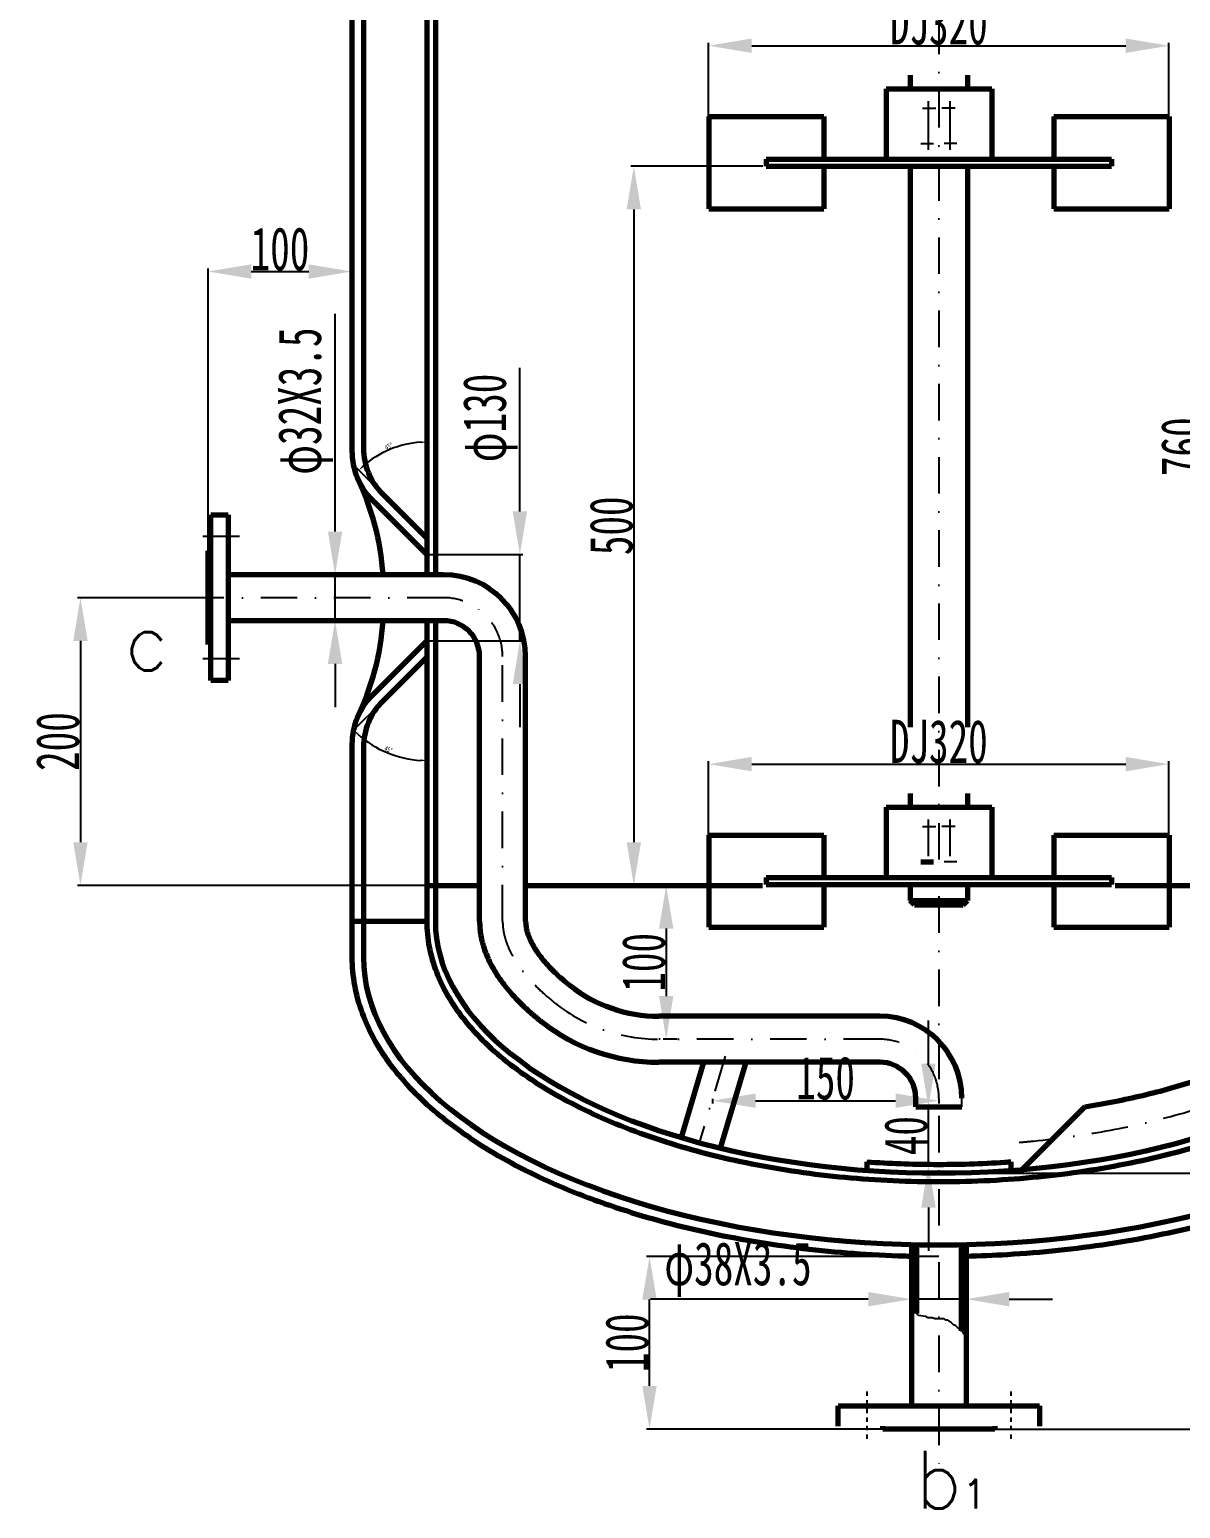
# Model space of a CAD drawing. Header units: millimetres. Extents: x 5008 to 9040, y 217 to 5920.
# Drawn here: x 5711 to 6511, y 2710 to 3738 of the extents above; entities that cross this region are included whole.
import ezdxf

# ---------------------------------------------------------------- set-up
doc = ezdxf.new("R2010")
doc.units = ezdxf.units.MM
for name, pattern in [('DASHDOTX2', [50.8, 25.4, -12.7, 0, -12.7]), ('EB_DASH', [6, 3, -3]), ('EB_DASHDOT', [39, 30, -3, 3, -3])]:
    doc.linetypes.add(name, pattern=pattern)
for name, color, linetype, lineweight in [('A', 2, 'Continuous', 25), ('C', 1, 'Continuous', 25), ('CAXA0', 7, 'Continuous', 70), ('CAXA1', 1, 'EB_DASHDOT', 25), ('CAXA3', 7, 'Continuous', 25), ('CAXA4', 3, 'Continuous', 25)]:
    doc.layers.add(name, color=color, linetype=linetype, lineweight=lineweight)
doc.styles.get("Standard").update_dxf_attribs({"font": 'txt', "bigfont": 'gbcbig.shx'})
doc.styles.add('标准', font='SIMFANG.TTF', dxfattribs={"width": 0.667})
doc.dimstyles.new('标准', dxfattribs={"dimtxt": 3.5, "dimasz": 4, "dimexe": 2, "dimexo": 0, "dimtad": 1, "dimdec": 1, "dimdsep": 46, "dimtxsty": '标准', "dimcen": 0, "dimdle": 6, "dimazin": 2, "dimtfac": 1, "dimtdec": 3, "dimtmove": 0, "dimatfit": 3, "dimldrblk": 'NONE', "dimfxl": 0, "dimtolj": 1, "dimtzin": 0, "dimarcsym": 0})

# ---------------------------------------------------------------- blocks, each defined once
blk = doc.blocks.new('*D14')
at = {"layer": 'CAXA4', "color": 0, "lineweight": -2}
for p, q in [((6583.3, 3828.1), (6526.5, 3828.1)), ((6528.5, 3098.1), (6528.5, 3798.1)), ((6583.3, 3068.1), (6526.5, 3068.1))]:
    blk.add_line(p, q, dxfattribs=at)
at = {"layer": 'CAXA4', "color": 0}
for points in [[(6523.5, 3798.1), (6533.5, 3798.1), (6528.5, 3828.1)], [(6523.5, 3098.1), (6533.5, 3098.1), (6528.5, 3068.1)]]:
    blk.add_solid(points, dxfattribs=at)
at = {"layer": 'Defpoints', "color": 0}
for p in [(6528.5, 3828.1), (6583.3, 3828.1), (6583.3, 3068.1)]:
    blk.add_point(p, dxfattribs=at)
at = {"layer": 'CAXA4', "color": 0, "insert": (6512.9, 3448.1), "char_height": 30, "attachment_point": 5, "rotation": 90, "style": '标准'}
blk.add_mtext('\\A1;\\fFangSong_GB2312;760', dxfattribs=at)
blk = doc.blocks.new('_None')
blk = doc.blocks.new('*D18')
at = {"layer": 'CAXA4', "color": 0, "lineweight": -2}
for p, q in [((6183.3, 3677.6), (6183.3, 3728.9)), ((6213.3, 3726.9), (6473.3, 3726.9)), ((6503.3, 3677.6), (6503.3, 3728.9))]:
    blk.add_line(p, q, dxfattribs=at)
at = {"layer": 'CAXA4', "color": 0}
for points in [[(6213.3, 3731.9), (6213.3, 3721.9), (6183.3, 3726.9)], [(6473.3, 3731.9), (6473.3, 3721.9), (6503.3, 3726.9)]]:
    blk.add_solid(points, dxfattribs=at)
at = {"layer": 'Defpoints', "color": 0}
for p in [(6503.3, 3726.9), (6183.3, 3677.6), (6503.3, 3677.6)]:
    blk.add_point(p, dxfattribs=at)
at = {"layer": 'CAXA4', "color": 0, "insert": (6343.3, 3742.5), "char_height": 30, "attachment_point": 5, "style": '标准'}
blk.add_mtext('\\A1;\\fFangSong_GB2312;DJ320', dxfattribs=at)
blk = doc.blocks.new('*D19')
at = {"layer": 'CAXA4', "color": 0, "lineweight": -2}
for p, q in [((5820.8, 3343.1), (5744.6, 3343.1)), ((5746.6, 3313.1), (5746.6, 3173.1)), ((5987.3, 3143.1), (5744.6, 3143.1))]:
    blk.add_line(p, q, dxfattribs=at)
at = {"layer": 'CAXA4', "color": 0}
for points in [[(5741.6, 3313.1), (5751.6, 3313.1), (5746.6, 3343.1)], [(5741.6, 3173.1), (5751.6, 3173.1), (5746.6, 3143.1)]]:
    blk.add_solid(points, dxfattribs=at)
at = {"layer": 'Defpoints', "color": 0}
for p in [(5820.8, 3343.1), (5746.6, 3143.1), (5987.3, 3143.1)]:
    blk.add_point(p, dxfattribs=at)
at = {"layer": 'CAXA4', "color": 0, "insert": (5730.9, 3243.1), "char_height": 30, "attachment_point": 5, "rotation": 90, "style": '标准'}
blk.add_mtext('\\A1;\\fFangSong_GB2312;200', dxfattribs=at)
blk = doc.blocks.new('*D20')
at = {"layer": 'CAXA4', "color": 0, "lineweight": -2}
for p, q in [((6183.3, 3178.1), (6183.3, 3229.4)), ((6503.3, 3178.1), (6503.3, 3229.4)), ((6213.3, 3227.4), (6473.3, 3227.4))]:
    blk.add_line(p, q, dxfattribs=at)
at = {"layer": 'CAXA4', "color": 0}
for points in [[(6213.3, 3232.4), (6213.3, 3222.4), (6183.3, 3227.4)], [(6473.3, 3232.4), (6473.3, 3222.4), (6503.3, 3227.4)]]:
    blk.add_solid(points, dxfattribs=at)
at = {"layer": 'Defpoints', "color": 0}
for p in [(6503.3, 3227.4), (6183.3, 3178.1), (6503.3, 3178.1)]:
    blk.add_point(p, dxfattribs=at)
at = {"layer": 'CAXA4', "color": 0, "insert": (6343.3, 3243), "char_height": 30, "attachment_point": 5, "style": '标准'}
blk.add_mtext('\\A1;\\fFangSong_GB2312;DJ320', dxfattribs=at)
blk = doc.blocks.new('*D21')
at = {"layer": 'CAXA4', "color": 0, "lineweight": -2}
for p, q in [((6220.9, 3643.1), (6129.3, 3643.1)), ((6131.3, 3613.1), (6131.3, 3173.1)), ((6202.1, 3143.1), (6129.3, 3143.1))]:
    blk.add_line(p, q, dxfattribs=at)
at = {"layer": 'CAXA4', "color": 0}
for points in [[(6126.3, 3613.1), (6136.3, 3613.1), (6131.3, 3643.1)], [(6126.3, 3173.1), (6136.3, 3173.1), (6131.3, 3143.1)]]:
    blk.add_solid(points, dxfattribs=at)
at = {"layer": 'Defpoints', "color": 0}
for p in [(6220.9, 3643.1), (6131.3, 3143.1), (6202.1, 3143.1)]:
    blk.add_point(p, dxfattribs=at)
at = {"layer": 'CAXA4', "color": 0, "insert": (6115.7, 3393.1), "char_height": 30, "attachment_point": 5, "rotation": 90, "style": '标准'}
blk.add_mtext('\\A1;\\fFangSong_GB2312;500', dxfattribs=at)
blk = doc.blocks.new('*D23')
at = {"layer": 'CAXA4', "color": 0, "lineweight": -2}
for p, q in [((6336.1, 3019.1), (6336.1, 3049.1)), ((6359.3, 2989.1), (6334.1, 2989.1)), ((6336.1, 2949.1), (6336.1, 2989.1)), ((6343.3, 2949.1), (6334.1, 2949.1)), ((6336.1, 2919.1), (6336.1, 2889.1))]:
    blk.add_line(p, q, dxfattribs=at)
at = {"layer": 'CAXA4', "color": 0}
for points in [[(6331.1, 3019.1), (6341.1, 3019.1), (6336.1, 2989.1)], [(6331.1, 2919.1), (6341.1, 2919.1), (6336.1, 2949.1)]]:
    blk.add_solid(points, dxfattribs=at)
at = {"layer": 'Defpoints', "color": 0}
for p in [(6336.1, 2989.1), (6359.3, 2989.1), (6343.3, 2949.1)]:
    blk.add_point(p, dxfattribs=at)
at = {"layer": 'CAXA4', "color": 0, "insert": (6320.5, 2969.1), "char_height": 30, "attachment_point": 5, "rotation": 90, "style": '标准'}
blk.add_mtext('\\A1;\\fFangSong_GB2312;40', dxfattribs=at)
blk = doc.blocks.new('*D24')
at = {"layer": 'CAXA4', "color": 0, "lineweight": -2}
for p, q in [((6343.3, 2885.1), (6140.2, 2885.1)), ((6142.2, 2795.1), (6142.2, 2855.1)), ((6304.3, 2765.1), (6140.2, 2765.1))]:
    blk.add_line(p, q, dxfattribs=at)
at = {"layer": 'CAXA4', "color": 0}
for points in [[(6137.2, 2855.1), (6147.2, 2855.1), (6142.2, 2885.1)], [(6137.2, 2795.1), (6147.2, 2795.1), (6142.2, 2765.1)]]:
    blk.add_solid(points, dxfattribs=at)
at = {"layer": 'Defpoints', "color": 0}
for p in [(6142.2, 2885.1), (6343.3, 2885.1), (6304.3, 2765.1)]:
    blk.add_point(p, dxfattribs=at)
at = {"layer": 'CAXA4', "color": 0, "insert": (6126.6, 2825.1), "char_height": 30, "attachment_point": 5, "rotation": 90, "style": '标准'}
blk.add_mtext('\\A1;\\fFangSong_GB2312;100', dxfattribs=at)
blk = doc.blocks.new('*D28')
at = {"layer": 'CAXA4', "color": 0, "lineweight": -2}
for p, q in [((5835.3, 3375.6), (5835.3, 3571.9)), ((5865.3, 3569.9), (5905.3, 3569.9)), ((5935.3, 3472.2), (5935.3, 3571.9))]:
    blk.add_line(p, q, dxfattribs=at)
at = {"layer": 'CAXA4', "color": 0}
for points in [[(5865.3, 3574.9), (5865.3, 3564.9), (5835.3, 3569.9)], [(5905.3, 3574.9), (5905.3, 3564.9), (5935.3, 3569.9)]]:
    blk.add_solid(points, dxfattribs=at)
at = {"layer": 'Defpoints', "color": 0}
for p in [(5935.3, 3569.9), (5935.3, 3472.2), (5835.3, 3375.6)]:
    blk.add_point(p, dxfattribs=at)
at = {"layer": 'CAXA4', "color": 0, "insert": (5885.3, 3585.5), "char_height": 30, "attachment_point": 5, "style": '标准'}
blk.add_mtext('\\A1;\\fFangSong_GB2312;100', dxfattribs=at)
blk = doc.blocks.new('*D36')
at = {"layer": 'CAXA4', "color": 0, "lineweight": -2}
for p, q in [((6294.3, 2855.4), (6143, 2855.4)), ((6324.3, 2823.5), (6324.3, 2857.4)), ((6362.3, 2855.4), (6324.3, 2855.4)), ((6362.3, 2823.5), (6362.3, 2857.4)), ((6392.3, 2855.4), (6422.3, 2855.4))]:
    blk.add_line(p, q, dxfattribs=at)
at = {"layer": 'CAXA4', "color": 0}
for points in [[(6294.3, 2860.4), (6294.3, 2850.4), (6324.3, 2855.4)], [(6392.3, 2860.4), (6392.3, 2850.4), (6362.3, 2855.4)]]:
    blk.add_solid(points, dxfattribs=at)
at = {"layer": 'Defpoints', "color": 0}
for p in [(6324.3, 2855.4), (6324.3, 2823.5), (6362.3, 2823.5)]:
    blk.add_point(p, dxfattribs=at)
at = {"layer": 'CAXA4', "color": 0, "insert": (6203.7, 2876), "char_height": 30, "attachment_point": 5, "style": '标准'}
blk.add_mtext('\\A1;\\fFangSong_GB2312;φ38X3.5', dxfattribs=at)
blk = doc.blocks.new('*D38')
at = {"layer": 'CAXA4', "color": 0, "lineweight": -2}
for p, q in [((6390.7, 5345.4), (7006.3, 5345.4)), ((7004.3, 5315.4), (7004.3, 2795.1)), ((6382.3, 2765.1), (7006.3, 2765.1))]:
    blk.add_line(p, q, dxfattribs=at)
at = {"layer": 'CAXA4', "color": 0}
for points in [[(6999.3, 5315.4), (7009.3, 5315.4), (7004.3, 5345.4)], [(6999.3, 2795.1), (7009.3, 2795.1), (7004.3, 2765.1)]]:
    blk.add_solid(points, dxfattribs=at)
at = {"layer": 'Defpoints', "color": 0}
for p in [(6390.7, 5345.4), (6382.3, 2765.1), (7004.3, 2765.1)]:
    blk.add_point(p, dxfattribs=at)
at = {"layer": 'CAXA4', "color": 0, "insert": (6988.7, 4055.3), "char_height": 30, "attachment_point": 5, "rotation": 90, "style": '标准'}
blk.add_mtext('\\A1;\\fFangSong_GB2312;~2580', dxfattribs=at)
blk = doc.blocks.new('*D39')
at = {"layer": 'CAXA4', "color": 0, "lineweight": -2}
for p, q in [((5923.6, 3389.1), (5923.6, 3540.4)), ((5893.2, 3359.1), (5925.6, 3359.1)), ((5923.6, 3327.1), (5923.6, 3359.1)), ((5893.2, 3327.1), (5925.6, 3327.1)), ((5923.6, 3297.1), (5923.6, 3267.1))]:
    blk.add_line(p, q, dxfattribs=at)
at = {"layer": 'CAXA4', "color": 0}
for points in [[(5918.6, 3389.1), (5928.6, 3389.1), (5923.6, 3359.1)], [(5918.6, 3297.1), (5928.6, 3297.1), (5923.6, 3327.1)]]:
    blk.add_solid(points, dxfattribs=at)
at = {"layer": 'Defpoints', "color": 0}
for p in [(5893.2, 3359.1), (5923.6, 3359.1), (5893.2, 3327.1)]:
    blk.add_point(p, dxfattribs=at)
at = {"layer": 'CAXA4', "color": 0, "insert": (5903, 3479.8), "char_height": 30, "attachment_point": 5, "rotation": 90, "style": '标准'}
blk.add_mtext('\\A1;\\fFangSong_GB2312;φ32X3.5', dxfattribs=at)
blk = doc.blocks.new('*D48')
at = {"layer": 'CAXA4', "color": 0, "lineweight": -2}
for p, q in [((6185.9, 2994.6), (6185.9, 2991.4)), ((6215.9, 2993.4), (6313.3, 2993.4)), ((6343.3, 2994.6), (6343.3, 2991.4))]:
    blk.add_line(p, q, dxfattribs=at)
at = {"layer": 'CAXA4', "color": 0}
for points in [[(6215.9, 2998.4), (6215.9, 2988.4), (6185.9, 2993.4)], [(6313.3, 2998.4), (6313.3, 2988.4), (6343.3, 2993.4)]]:
    blk.add_solid(points, dxfattribs=at)
at = {"layer": 'Defpoints', "color": 0}
for p in [(6185.9, 2994.6), (6343.3, 2994.6), (6343.3, 2993.4)]:
    blk.add_point(p, dxfattribs=at)
at = {"layer": 'CAXA4', "color": 0, "insert": (6264.6, 3009), "char_height": 30, "attachment_point": 5, "style": '标准'}
blk.add_mtext('\\A1;\\fFangSong_GB2312;150', dxfattribs=at)
blk = doc.blocks.new('*D49')
at = {"layer": 'CAXA4', "color": 0, "lineweight": -2}
for p, q in [((6161.5, 3143.1), (6151.8, 3143.1)), ((6153.8, 3113.1), (6153.8, 3066.1)), ((6161.5, 3036.1), (6151.8, 3036.1))]:
    blk.add_line(p, q, dxfattribs=at)
at = {"layer": 'CAXA4', "color": 0}
for points in [[(6148.8, 3113.1), (6158.8, 3113.1), (6153.8, 3143.1)], [(6148.8, 3066.1), (6158.8, 3066.1), (6153.8, 3036.1)]]:
    blk.add_solid(points, dxfattribs=at)
at = {"layer": 'Defpoints', "color": 0}
for p in [(6161.5, 3143.1), (6153.8, 3036.1), (6161.5, 3036.1)]:
    blk.add_point(p, dxfattribs=at)
at = {"layer": 'CAXA4', "color": 0, "insert": (6138.2, 3089.6), "char_height": 30, "attachment_point": 5, "rotation": 90, "style": '标准'}
blk.add_mtext('\\A1;\\fFangSong_GB2312;100', dxfattribs=at)
blk = doc.blocks.new('*D55')
at = {"layer": 'CAXA3', "color": 0, "lineweight": -2}
blk.add_arc((5987.3, 4181.8), 38.2, 231.0011, 263.9989, dxfattribs=at)
at = {"layer": 'CAXA3', "color": 0}
for points in [[(5962.9, 4151.6), (5963.8, 4152.6), (5960.3, 4154.8)], [(5983.4, 4144.5), (5983.3, 4143.2), (5987.3, 4143.6)]]:
    blk.add_solid(points, dxfattribs=at)
at = {"layer": 'Defpoints', "color": 0}
for p in [(5987.3, 4337.1), (5987.3, 4181.8), (5956.5, 4151), (5968.2, 4148.7), (5987.3, 3359.1)]:
    blk.add_point(p, dxfattribs=at)
at = {"layer": 'CAXA3', "color": 0, "insert": (5973.6, 4148.7), "char_height": 3.5, "attachment_point": 5, "rotation": 337.5, "style": '标准'}
blk.add_mtext('\\A1;45{%%D}', dxfattribs=at)
blk = doc.blocks.new('*D56')
at = {"layer": 'CAXA3', "color": 0, "lineweight": -2}
blk.add_line((5956.5, 3415.3), (5938.7, 3433.1), dxfattribs=at)
blk.add_arc((5987.3, 3384.4), 66.9, 93.4285, 131.5715, dxfattribs=at)
at = {"layer": 'CAXA3', "color": 0}
for points in [[(5983.3, 3451.8), (5983.4, 3450.5), (5987.3, 3451.3)], [(5943.4, 3434), (5942.5, 3434.9), (5940.1, 3431.7)]]:
    blk.add_solid(points, dxfattribs=at)
at = {"layer": 'Defpoints', "color": 0}
for p in [(5987.3, 4337.1), (5970, 3449), (5956.5, 3415.3), (5987.3, 3384.4), (5987.3, 3359.1)]:
    blk.add_point(p, dxfattribs=at)
at = {"layer": 'CAXA3', "color": 0, "insert": (5960.9, 3448.4), "char_height": 3.5, "attachment_point": 5, "rotation": 22.5, "style": '标准'}
blk.add_mtext('\\A1;45{%%D}', dxfattribs=at)
blk = doc.blocks.new('*D57')
at = {"layer": 'CAXA3', "color": 0, "lineweight": -2}
blk.add_line((5956.5, 3271), (5935.1, 3249.6), dxfattribs=at)
blk.add_arc((5987.3, 3301.8), 71.9, 228.1886, 266.8114, dxfattribs=at)
at = {"layer": 'CAXA3', "color": 0}
for points in [[(5939, 3247.8), (5939.9, 3248.7), (5936.5, 3251)], [(5983.4, 3230.7), (5983.3, 3229.4), (5987.3, 3229.9)]]:
    blk.add_solid(points, dxfattribs=at)
at = {"layer": 'Defpoints', "color": 0}
for p in [(5987.3, 3327.1), (5987.3, 3301.8), (5956.5, 3271), (5951.4, 3239.6), (5987.3, 3118.1)]:
    blk.add_point(p, dxfattribs=at)
at = {"layer": 'CAXA3', "color": 0, "insert": (5960.7, 3237.6), "char_height": 3.5, "attachment_point": 5, "rotation": 337.5, "style": '标准'}
blk.add_mtext('\\A1;45{%%D}', dxfattribs=at)
blk = doc.blocks.new('*D64')
at = {"layer": 'CAXA4', "color": 0, "lineweight": -2}
for p, q in [((6052.1, 3403.1), (6052.1, 3503)), ((5987.3, 3373.1), (6054.1, 3373.1)), ((6052.1, 3313.1), (6052.1, 3373.1)), ((5987.3, 3313.1), (6054.1, 3313.1)), ((6052.1, 3283.1), (6052.1, 3253.1))]:
    blk.add_line(p, q, dxfattribs=at)
at = {"layer": 'CAXA4', "color": 0}
for points in [[(6047.1, 3403.1), (6057.1, 3403.1), (6052.1, 3373.1)], [(6047.1, 3283.1), (6057.1, 3283.1), (6052.1, 3313.1)]]:
    blk.add_solid(points, dxfattribs=at)
at = {"layer": 'Defpoints', "color": 0}
for p in [(5987.3, 3373.1), (6052.1, 3373.1), (5987.3, 3313.1)]:
    blk.add_point(p, dxfattribs=at)
at = {"layer": 'CAXA4', "color": 0, "insert": (6031.5, 3468.1), "char_height": 30, "attachment_point": 5, "rotation": 90, "style": '标准'}
blk.add_mtext('\\A1;\\fFangSong_GB2312;φ130', dxfattribs=at)
blk = doc.blocks.new('*D69')
at = {"layer": 'CAXA4', "color": 0, "lineweight": -2}
for p, q in [((6744, 3143.1), (6941.8, 3143.1)), ((6939.8, 3113.1), (6939.8, 2973.1)), ((6343.3, 2943.1), (6941.8, 2943.1))]:
    blk.add_line(p, q, dxfattribs=at)
at = {"layer": 'CAXA4', "color": 0}
for points in [[(6934.8, 3113.1), (6944.8, 3113.1), (6939.8, 3143.1)], [(6934.8, 2973.1), (6944.8, 2973.1), (6939.8, 2943.1)]]:
    blk.add_solid(points, dxfattribs=at)
at = {"layer": 'Defpoints', "color": 0}
for p in [(6744, 3143.1), (6343.3, 2943.1), (6939.8, 2943.1)]:
    blk.add_point(p, dxfattribs=at)
at = {"layer": 'CAXA4', "color": 0, "insert": (6924.2, 3043.1), "char_height": 30, "attachment_point": 5, "rotation": 90, "style": '标准'}
blk.add_mtext('\\A1;\\fFangSong_GB2312;200', dxfattribs=at)

msp = doc.modelspace()

# ---------------------------------------------------------------- linework, layer by layer
at = {"layer": 'A'}
for p, q in [((5935.349, 3446.247), (5935.349, 3445.011)), ((6359.349, 2989.129), (6359.349, 2995.144))]:
    msp.add_line(p, q, dxfattribs=at)
at = {"layer": 'C'}
for p, q in [((6332.005, 3683.436), (6341.289, 3683.436)), ((6335.828, 3688.348), (6335.828, 3654.515)), ((6354.693, 3683.436), (6345.408, 3683.436)), ((6350.87, 3688.348), (6350.87, 3654.515)), ((6330.913, 3658.88), (6339.651, 3658.88)), ((6355.785, 3658.88), (6347.047, 3658.88))]:
    msp.add_line(p, q, dxfattribs=at)
at = {"layer": 'C', "linetype": 'DASHDOTX2'}
for p, q in [((5857.138, 3385.629), (5830.138, 3385.629)), ((5999.096, 3343.129), (5820.752, 3343.129)), ((5857.138, 3300.629), (5830.138, 3300.629)), ((6040.096, 3118.129), (6040.096, 3302.129)), ((6335.828, 3188.856), (6335.828, 3155.023)), ((6350.87, 3188.856), (6350.87, 3155.023)), ((6332.005, 3183.945), (6341.289, 3183.945)), ((6354.693, 3183.945), (6345.408, 3183.945)), ((6355.785, 3159.389), (6347.047, 3159.389)), ((6302.349, 3036.144), (6148.62, 3036.144)), ((6194.777, 3024.428), (6176.999, 2964.771))]:
    msp.add_line(p, q, dxfattribs=at)
at = {"layer": 'C', "linetype": 'EB_DASH'}
for p, q in [((6293.349, 2791.233), (6293.349, 2757.026)), ((6393.349, 2791.233), (6393.349, 2757.026))]:
    msp.add_line(p, q, dxfattribs=at)
at = {"layer": 'C', "linetype": 'DASHDOTX2'}
for centre, radius, start, end in [((5999.096, 3302.129), 41, 0, 90), ((6148.62, 3152.144), 116, 231.849584, 270), ((6302.349, 2995.144), 41, 0, 90)]:
    msp.add_arc(centre, radius, start, end, dxfattribs=at)
for points, knots in [([(6040.096, 3118.129), (6040.096, 3116.285), (6040.218, 3114.455), (6040.66, 3111.196), (6040.92, 3109.79), (6041.597, 3106.921), (6042.015, 3105.455), (6043.314, 3101.611), (6044.318, 3099.183), (6046.846, 3094.114), (6048.37, 3091.476), (6052.003, 3086.021), (6054.113, 3083.205), (6058.962, 3077.448), (6061.699, 3074.509), (6067.819, 3068.568), (6071.199, 3065.569), (6075.577, 3062.02), (6076.265, 3061.471), (6076.963, 3060.923)], [0, 0, 0, 0, 8.3884505, 8.3884505, 14.56785494, 14.56785494, 20.74725939, 20.74725939, 30.3045945, 30.3045945, 39.86192961, 39.86192961, 49.41926472, 49.41926472, 58.97659983, 58.97659983, 68.53393494, 68.53393494, 70.28363569, 70.28363569, 70.28363569, 70.28363569]), ([(6399.289, 2964.443), (6402.568, 2964.716), (6405.838, 2965.013), (6426.336, 2967.031), (6443.293, 2969.396), (6476.213, 2975.392), (6492.174, 2979.024), (6522.686, 2987.445), (6537.237, 2992.235), (6564.546, 3002.818), (6577.304, 3008.611), (6600.687, 3020.999), (6611.311, 3027.594), (6628.288, 3039.962), (6635.07, 3045.638), (6647.001, 3057.175), (6652.15, 3063.035), (6660.798, 3074.772), (6664.298, 3080.648), (6669.229, 3091.238), (6670.922, 3095.97), (6673.319, 3105.359), (6674.026, 3110.016), (6674.32, 3115.819), (6674.349, 3116.974), (6674.349, 3118.129)], [0, 0, 0, 0, 7.0472517, 7.0472517, 44.3119442, 44.3119442, 81.5766367, 81.5766367, 118.8413292, 118.8413292, 156.10602169, 156.10602169, 193.37071419, 193.37071419, 223.24777249, 223.24777249, 253.12483078, 253.12483078, 283.00188908, 283.00188908, 307.45839208, 307.45839208, 331.91489508, 331.91489508, 337.99630255, 337.99630255, 337.99630255, 337.99630255])]:
    msp.add_open_spline(points, degree=3, knots=knots, dxfattribs=at)
at = {"layer": 'CAXA0'}
for p, q in [((5993.349, 4382.129), (5993.349, 3359.129)), ((5987.349, 4337.129), (5987.349, 3359.129)), ((5943.349, 4119.176), (5943.349, 3447.083)), ((5935.349, 4074.129), (5935.349, 3445.011)), ((6323.349, 3706.377), (6323.349, 3697.011)), ((6363.349, 3706.377), (6363.349, 3697.011)), ((6306.611, 3697.011), (6306.611, 3648.028)), ((6306.611, 3697.011), (6380.087, 3697.011)), ((6380.087, 3697.011), (6380.087, 3648.028)), ((6183.349, 3677.578), (6183.349, 3613.578)), ((6183.349, 3677.578), (6263.349, 3677.578)), ((6263.349, 3677.578), (6263.349, 3648.028)), ((6423.349, 3677.578), (6423.349, 3648.028)), ((6423.349, 3677.578), (6503.349, 3677.578)), ((6503.349, 3677.578), (6503.349, 3613.578)), ((6223.349, 3648.028), (6223.349, 3643.129)), ((6223.349, 3648.028), (6463.349, 3648.028)), ((6223.349, 3643.129), (6463.349, 3643.129)), ((6263.349, 3643.129), (6263.349, 3613.578)), ((6323.349, 3643.129), (6323.349, 3253.022)), ((6363.349, 3643.129), (6363.349, 3253.022)), ((6423.349, 3643.129), (6423.349, 3613.578)), ((6463.349, 3648.028), (6463.349, 3643.129)), ((6183.349, 3613.578), (6263.349, 3613.578)), ((6423.349, 3613.578), (6503.349, 3613.578)), ((5987.349, 3384.443), (5956.529, 3415.263)), ((5987.349, 3373.129), (5949.408, 3411.07)), ((5837.349, 3285.629), (5837.349, 3400.629)), ((5837.349, 3400.629), (5849.349, 3400.629)), ((5849.349, 3400.629), (5849.349, 3285.629)), ((5835.349, 3310.629), (5835.349, 3375.629)), ((5835.349, 3375.629), (5837.349, 3375.629)), ((5999.096, 3359.129), (5849.349, 3359.129)), ((5999.096, 3327.129), (5849.349, 3327.129)), ((5987.349, 3327.129), (5987.349, 3118.129)), ((5993.349, 3327.129), (5993.349, 3118.129)), ((5987.349, 3313.129), (5949.408, 3275.188)), ((5837.349, 3310.629), (5835.349, 3310.629)), ((5987.349, 3301.815), (5956.529, 3270.996)), ((6024.096, 3118.129), (6024.096, 3302.129)), ((6056.096, 3118.129), (6056.096, 3302.129)), ((5849.349, 3285.629), (5837.349, 3285.629)), ((5935.349, 3241.247), (5935.349, 3093.129)), ((5943.349, 3239.176), (5943.349, 3093.129)), ((6323.349, 3207), (6323.349, 3197.52)), ((6363.349, 3207), (6363.349, 3197.52)), ((6306.611, 3197.52), (6306.611, 3148.536)), ((6306.611, 3197.52), (6380.087, 3197.52)), ((6380.087, 3197.52), (6380.087, 3148.536)), ((6183.349, 3178.086), (6263.349, 3178.086)), ((6183.349, 3178.086), (6183.349, 3114.086)), ((6263.349, 3178.086), (6263.349, 3148.536)), ((6423.349, 3178.086), (6503.349, 3178.086)), ((6423.349, 3178.086), (6423.349, 3148.536)), ((6503.349, 3178.086), (6503.349, 3114.086)), ((6223.349, 3148.536), (6463.349, 3148.536)), ((6223.349, 3148.536), (6223.349, 3143.637)), ((6463.349, 3148.536), (6463.349, 3143.637)), ((5987.349, 3143.129), (6024.096, 3143.129)), ((6056.096, 3143.129), (6220.849, 3143.129)), ((6223.349, 3143.637), (6463.349, 3143.637)), ((6263.349, 3143.637), (6263.349, 3114.086)), ((6323.349, 3143.637), (6323.349, 3132.66)), ((6363.349, 3143.637), (6363.349, 3132.66)), ((6423.349, 3143.637), (6423.349, 3114.086)), ((6465.849, 3143.129), (6583.349, 3143.129)), ((6326.349, 3129.66), (6323.349, 3132.66)), ((6323.349, 3132.66), (6363.349, 3132.66)), ((6326.349, 3129.66), (6360.349, 3129.66)), ((6360.349, 3129.66), (6363.349, 3132.66)), ((5935.349, 3118.129), (5987.349, 3118.129)), ((6183.349, 3114.086), (6263.349, 3114.086)), ((6423.349, 3114.086), (6503.349, 3114.086)), ((6302.349, 3052.144), (6148.62, 3052.144)), ((6302.349, 3020.144), (6148.62, 3020.144)), ((6179.754, 3020.144), (6164.156, 2967.804)), ((6209.152, 3020.144), (6191.374, 2960.487)), ((6327.349, 2989.129), (6327.349, 2995.144)), ((6327.349, 2989.129), (6359.349, 2989.129)), ((6444.768, 2989.099), (6401.206, 2945.537)), ((6293.349, 2950.94), (6293.349, 2944.924)), ((6393.349, 2950.94), (6393.349, 2944.924)), ((6324.349, 2893.355), (6324.349, 2781.13)), ((6327.849, 2893.279), (6327.849, 2845.438)), ((6358.849, 2893.279), (6358.849, 2833.328)), ((6362.349, 2893.355), (6362.349, 2781.13)), ((6273.349, 2781.13), (6413.349, 2781.13)), ((6273.349, 2767.13), (6273.349, 2781.13)), ((6413.349, 2781.13), (6413.349, 2767.13)), ((6304.349, 2765.13), (6304.349, 2767.13)), ((6382.349, 2767.13), (6382.349, 2765.13)), ((6382.349, 2765.13), (6304.349, 2765.13))]:
    msp.add_line(p, q, dxfattribs=at)
at = {"layer": 'CAXA0', "color": 1, "linetype": 'DASHDOTX2'}
msp.add_line((6330.913, 3159.389), (6339.651, 3159.389), dxfattribs=at)
at = {"layer": 'CAXA0'}
for centre, radius, start, end in [((5983.349, 3445.011), 48, 180, 225), ((5988.349, 3447.083), 45, 180, 225), ((5773.922, 3346.318), 183.586, 4.001461, 25.946451), ((5999.096, 3302.129), 57, 0, 90), ((5773.922, 3339.94), 183.586, 334.053549, 355.998539), ((5999.096, 3302.129), 25, 0, 90), ((5983.349, 3241.247), 48, 135, 180), ((5988.349, 3239.176), 45, 135, 180), ((6148.62, 3152.144), 100, 231.849584, 270), ((6148.62, 3152.144), 132, 231.849584, 270), ((6302.349, 2995.144), 57, 0, 90), ((6302.349, 2995.144), 25, 0, 90)]:
    msp.add_arc(centre, radius, start, end, dxfattribs=at)
for centre, major_axis in [((6343.349, 3118.129), (350, 0)), ((6343.349, 3093.129), (400, 0))]:
    msp.add_ellipse(centre, major_axis=major_axis, ratio=0.5, start_param=3.14159265, end_param=6.28318531, dxfattribs=at)
for points, knots in [([(5987.349, 3118.129), (5987.349, 3112.2), (5987.914, 3106.272), (5990.16, 3094.498), (5991.842, 3088.652), (5996.285, 3077.114), (5999.047, 3071.422), (6008.918, 3054.596), (6017.602, 3043.78), (6038.743, 3023.304), (6051.202, 3013.642), (6079.433, 2995.745), (6095.205, 2987.509), (6129.506, 2972.714), (6148.034, 2966.156), (6187.193, 2954.93), (6207.823, 2950.263), (6250.453, 2942.978), (6272.451, 2940.36), (6317.031, 2937.261), (6339.612, 2936.781), (6384.55, 2937.975), (6406.907, 2939.649), (6450.597, 2945.095), (6471.93, 2948.866), (6512.812, 2958.378), (6532.362, 2964.119), (6568.984, 2977.379), (6586.057, 2984.898), (6617.124, 3001.478), (6631.119, 3010.539), (6655.527, 3029.935), (6665.942, 3040.272), (6680.612, 3059.162), (6685.762, 3067.495), (6693.684, 3084.557), (6696.454, 3093.286), (6698.888, 3107.425), (6699.349, 3112.777), (6699.349, 3118.129)], [0, 0, 0, 0, 26.234599, 26.234599, 52.46919799, 52.46919799, 78.70379699, 78.70379699, 131.44678324, 131.44678324, 184.1897695, 184.1897695, 236.93275575, 236.93275575, 289.67574201, 289.67574201, 342.41872826, 342.41872826, 395.16171452, 395.16171452, 447.90470077, 447.90470077, 500.64768702, 500.64768702, 553.39067328, 553.39067328, 606.13365953, 606.13365953, 658.87664579, 658.87664579, 711.61963204, 711.61963204, 764.3626183, 764.3626183, 803.60022751, 803.60022751, 842.83783672, 842.83783672, 866.52203223, 866.52203223, 866.52203223, 866.52203223]), ([(6024.096, 3118.129), (6024.096, 3114.865), (6024.375, 3111.6), (6025.52, 3104.982), (6026.386, 3101.628), (6028.773, 3094.781), (6030.294, 3091.289), (6034.062, 3084.172), (6036.31, 3080.547), (6041.582, 3073.214), (6044.606, 3069.505), (6051.451, 3062.069), (6055.271, 3058.343), (6061.889, 3052.531), (6064.422, 3050.428), (6067.08, 3048.34)], [0, 0, 0, 0, 12.90008169, 12.90008169, 25.80016339, 25.80016339, 38.70024508, 38.70024508, 51.60032677, 51.60032677, 64.50040847, 64.50040847, 77.40049016, 77.40049016, 84.76078271, 84.76078271, 84.76078271, 84.76078271]), ([(6056.096, 3118.129), (6056.096, 3117.224), (6056.142, 3116.351), (6056.316, 3114.741), (6056.423, 3114.02), (6056.706, 3112.535), (6056.882, 3111.768), (6057.452, 3109.687), (6057.915, 3108.306), (6059.127, 3105.342), (6059.879, 3103.75), (6061.745, 3100.344), (6062.858, 3098.532), (6066.12, 3093.817), (6068.514, 3090.798), (6074.308, 3084.474), (6077.707, 3081.17), (6083.272, 3076.378), (6085.014, 3074.945), (6086.847, 3073.505)], [0, 0, 0, 0, 5.30770299, 5.30770299, 9.34764047, 9.34764047, 13.38757795, 13.38757795, 19.85259343, 19.85259343, 26.3176089, 26.3176089, 32.78262438, 32.78262438, 42.28820165, 42.28820165, 51.79377892, 51.79377892, 55.80318119, 55.80318119, 55.80318119, 55.80318119]), ([(6444.768, 2989.099), (6451.748, 2990.225), (6458.643, 2991.466), (6478.775, 2995.475), (6491.717, 2998.562), (6517.058, 3005.658), (6529.416, 3009.703), (6552.057, 3018.266), (6562.42, 3022.749), (6579.736, 3031.265), (6586.953, 3035.211), (6599.144, 3042.601), (6604.286, 3046.007), (6614.468, 3053.377), (6619.404, 3057.36), (6628.636, 3065.661), (6632.841, 3069.979), (6640.083, 3078.488), (6643.113, 3082.669), (6647.587, 3089.974), (6649.228, 3093.14), (6651.887, 3099.284), (6652.906, 3102.26), (6654.131, 3106.983), (6654.499, 3108.773), (6654.994, 3112.015), (6655.152, 3113.475), (6655.314, 3116), (6655.349, 3117.064), (6655.349, 3118.129)], [0, 0, 0, 0, 13.94711746, 13.94711746, 41.35089697, 41.35089697, 69.91775743, 69.91775743, 96.93213594, 96.93213594, 118.57313042, 118.57313042, 136.34183236, 136.34183236, 156.55816288, 156.55816288, 178.46376475, 178.46376475, 200.36936663, 200.36936663, 217.90226689, 217.90226689, 235.43516715, 235.43516715, 246.4283391, 246.4283391, 255.58858844, 255.58858844, 262.31175422, 262.31175422, 262.31175422, 262.31175422]), ([(5935.349, 3093.129), (5935.349, 3086.613), (5935.94, 3080.096), (5938.289, 3067.151), (5940.048, 3060.722), (5944.695, 3048.025), (5947.584, 3041.757), (5957.729, 3023.537), (5966.518, 3011.894), (5987.857, 2989.735), (6000.408, 2979.216), (6028.86, 2959.538), (6044.761, 2950.379), (6079.431, 2933.649), (6098.199, 2926.079), (6138.039, 2912.729), (6159.109, 2906.95), (6202.913, 2897.347), (6225.646, 2893.523), (6272.081, 2887.939), (6295.783, 2886.18), (6321.187, 2885.432), (6322.767, 2885.39), (6324.349, 2885.353)], [0, 0, 0, 0, 28.3899037, 28.3899037, 56.7798074, 56.7798074, 85.1697111, 85.1697111, 140.75567255, 140.75567255, 196.341634, 196.341634, 251.92759546, 251.92759546, 307.51355691, 307.51355691, 363.09951836, 363.09951836, 418.68547981, 418.68547981, 474.27144127, 474.27144127, 477.95842923, 477.95842923, 477.95842923, 477.95842923]), ([(6362.349, 2885.353), (6371.948, 2885.579), (6381.532, 2885.976), (6414.778, 2887.954), (6438.233, 2890.416), (6483.938, 2897.376), (6506.187, 2901.872), (6548.801, 2912.772), (6569.165, 2919.173), (6607.392, 2933.705), (6625.256, 2941.834), (6657.943, 2959.606), (6672.767, 2969.249), (6698.919, 2989.815), (6710.248, 3000.739), (6727.011, 3021.179), (6733.186, 3030.499), (6742.944, 3049.626), (6746.524, 3059.434), (6750.469, 3077.237), (6751.349, 3085.183), (6751.349, 3093.129)], [0, 0, 0, 0, 22.38434227, 22.38434227, 77.97003742, 77.97003742, 133.55573258, 133.55573258, 189.14142773, 189.14142773, 244.72712289, 244.72712289, 300.31281804, 300.31281804, 355.8985132, 355.8985132, 399.61822945, 399.61822945, 443.3379457, 443.3379457, 477.95618446, 477.95618446, 477.95618446, 477.95618446]), ([(6293.349, 2950.94), (6308.858, 2949.811), (6324.523, 2949.207), (6356.62, 2949.062), (6373.052, 2949.571), (6390.668, 2950.749), (6392.009, 2950.842), (6393.349, 2950.94)], [0, 0, 0, 0, 46.90087743, 46.90087743, 96.03267268, 96.03267268, 100.08460644, 100.08460644, 100.08460644, 100.08460644])]:
    msp.add_open_spline(points, degree=3, knots=knots, dxfattribs=at)
at = {"layer": 'CAXA1', "linetype": 'DASHDOTX2'}
msp.add_line((6343.349, 5375.119), (6343.349, 2740.251), dxfattribs=at)
at = {"layer": 'CAXA3'}
for p, q in [((6327.58, 2845.706), (6324.349, 2846.244)), ((6329.203, 2844.085), (6327.58, 2845.706)), ((6334.07, 2843.275), (6329.203, 2844.085)), ((6335.692, 2842.464), (6334.07, 2843.275)), ((6338.937, 2842.464), (6335.692, 2842.464)), ((6340.559, 2841.654), (6338.937, 2842.464)), ((6347.048, 2841.654), (6340.559, 2841.654)), ((6347.859, 2840.843), (6347.048, 2841.654)), ((6349.482, 2840.843), (6347.859, 2840.843)), ((6350.293, 2840.033), (6349.482, 2840.843)), ((6351.915, 2839.223), (6350.293, 2840.033)), ((6353.538, 2837.602), (6351.915, 2839.223)), ((6355.16, 2836.792), (6353.538, 2837.602)), ((6356.782, 2835.171), (6355.16, 2836.792)), ((6358.405, 2833.55), (6356.782, 2835.171)), ((6360.027, 2832.74), (6358.405, 2833.55)), ((6360.838, 2831.119), (6360.027, 2832.74)), ((6361.649, 2830.309), (6360.838, 2831.119)), ((6362.349, 2829.61), (6361.649, 2830.309))]:
    msp.add_line(p, q, dxfattribs=at)

# ---------------------------------------------------------------- texts
at = {"color": 4, "char_height": 40, "width": 122.69423, "attachment_point": 1}
for s, insert in [('c', (5777.26, 3332.472)), ('b{\\H0.5x;1}', (6326.971, 2749.917))]:
    msp.add_mtext(s, dxfattribs=dict(at, insert=insert))

# ---------------------------------------------------------------- dimensions: what is measured, and where the dimension line sits
at = {"layer": 'CAXA3'}
for base, line1, line2, picture, middle in [((5970.045, 3449.021), ((5987.349, 4337.129), (5987.349, 3359.129)), ((5987.349, 3384.443), (5956.529, 3415.263)), '*D56', (5960.855, 3448.404)), ((5968.245, 4148.726), ((5987.349, 4337.129), (5987.349, 3359.129)), ((5987.349, 4181.815), (5956.529, 4150.996)), '*D55', (5973.636, 4148.71)), ((5951.406, 3239.56), ((5987.349, 3327.129), (5987.349, 3118.129)), ((5987.349, 3301.815), (5956.529, 3270.996)), '*D57', (5960.748, 3237.596))]:
    dim = msp.add_angular_dim_2l(base=base, line1=line1, line2=line2, text='45{%%D}', dimstyle='标准', override={"dimtxsty": '标准'}, dxfattribs=at)
    dim.commit()
    dim.dimension.update_dxf_attribs({"geometry": picture, "text_midpoint": middle})
at = {"layer": 'CAXA4', "color": 4}
for base, p1, p2, angle, text, picture, middle in [((7004.306, 2765.13), (6390.691, 5345.4), (6382.349, 2765.13), 90, '\\fFangSong_GB2312;~2580', '*D38', (6988.681, 4055.265)), ((6528.535, 3828.129), (6583.349, 3068.129), (6583.349, 3828.129), 90, '\\fFangSong_GB2312;760', '*D14', (6512.91, 3448.129)), ((6131.275, 3143.129), (6220.889, 3643.129), (6202.119, 3143.129), 90, '\\fFangSong_GB2312;500', '*D21', (6115.65, 3393.129)), ((5923.64, 3359.129), (5893.187, 3327.129), (5893.187, 3359.129), 90, '\\fFangSong_GB2312;φ32X3.5', '*D39', (5903.015, 3479.784)), ((6052.099, 3373.129), (5987.349, 3313.129), (5987.349, 3373.129), 90, '\\fFangSong_GB2312;φ130', '*D64', (6031.474, 3468.057)), ((5746.56, 3143.129), (5820.752, 3343.129), (5987.349, 3143.129), 90, '\\fFangSong_GB2312;200', '*D19', (5730.935, 3243.129)), ((6153.838, 3036.144), (6161.5, 3143.129), (6161.5, 3036.144), 90, '\\fFangSong_GB2312;100', '*D49', (6138.213, 3089.637)), ((6939.846, 2943.129), (6744.025, 3143.129), (6343.349, 2943.129), 90, '\\fFangSong_GB2312;200', '*D69', (6924.221, 3043.129)), ((6336.076, 2989.129), (6343.349, 2949.129), (6359.349, 2989.129), 90, '\\fFangSong_GB2312;40', '*D23', (6320.451, 2969.129)), ((6324.349, 2855.355), (6362.349, 2823.531), (6324.349, 2823.531), 180, '\\fFangSong_GB2312;φ38X3.5', '*D36', (6203.694, 2875.98)), ((6142.249, 2885.13), (6304.349, 2765.13), (6343.349, 2885.13), 90, '\\fFangSong_GB2312;100', '*D24', (6126.624, 2825.13))]:
    dim = msp.add_linear_dim(base=base, p1=p1, p2=p2, angle=angle, text=text, dimstyle='标准', override={"dimtxt": 30, "dimasz": 30, "dimtxsty": '标准'}, dxfattribs=at)
    dim.commit()
    dim.dimension.update_dxf_attribs({"geometry": picture, "text_midpoint": middle})
for base, p1, p2, text, picture, middle in [((6503.349, 3726.909), (6183.349, 3677.578), (6503.349, 3677.578), '\\fFangSong_GB2312;DJ320', '*D18', (6343.349, 3742.534)), ((5935.349, 3569.897), (5835.349, 3375.629), (5935.349, 3472.212), '\\fFangSong_GB2312;100', '*D28', (5885.349, 3585.522)), ((6503.349, 3227.417), (6183.349, 3178.086), (6503.349, 3178.086), '\\fFangSong_GB2312;DJ320', '*D20', (6343.349, 3243.042)), ((6343.349, 2993.377), (6185.888, 2994.6), (6343.349, 2994.6), '\\fFangSong_GB2312;150', '*D48', (6264.618, 3009.002))]:
    dim = msp.add_linear_dim(base=base, p1=p1, p2=p2, text=text, dimstyle='标准', override={"dimtxt": 30, "dimasz": 30, "dimtxsty": '标准'}, dxfattribs=at)
    dim.commit()
    dim.dimension.update_dxf_attribs({"geometry": picture, "text_midpoint": middle})

doc.saveas('drawing.dxf')
